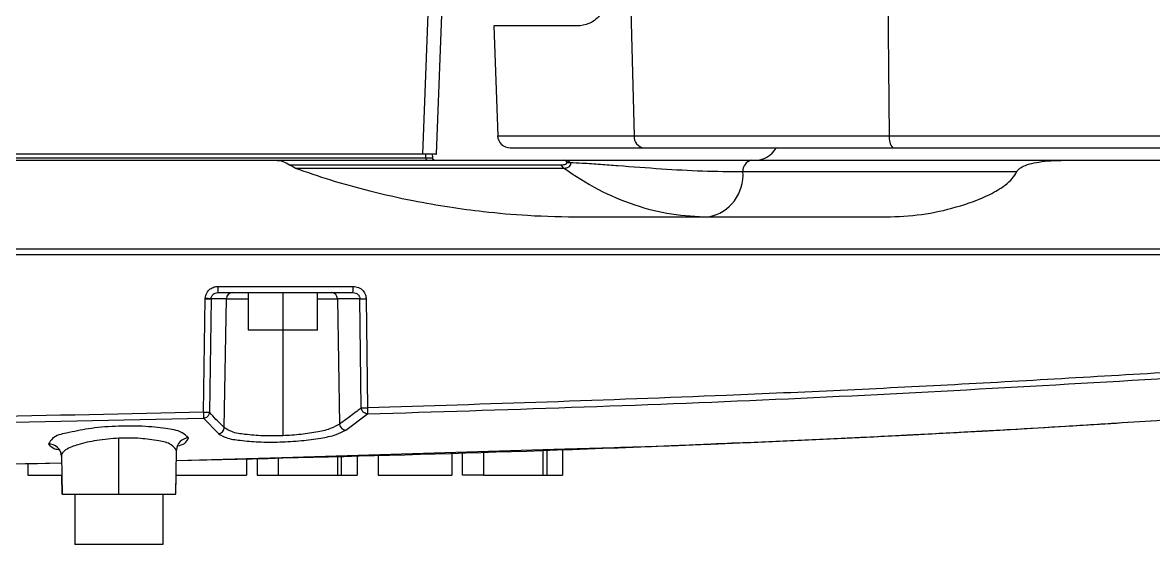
# Model space of a CAD drawing. Header units: millimetres. Extents: x -356 to 237, y 0 to 365.
# Drawn here: x 119.692 to 123.224, y 247.106 to 248.737 of the extents above; entities that cross this region are included whole.
import ezdxf

# ---------------------------------------------------------------- set-up
doc = ezdxf.new("R2010")
doc.units = ezdxf.units.MM

msp = doc.modelspace()

# ---------------------------------------------------------------- linework, layer by layer
at = {"color": 7, "linetype": 'Continuous', "lineweight": 25}
for p, q in [((120.9848, 248.3265), (121.051, 250.0824)), ((122.4001, 248.3836), (122.3885, 249.692)), ((121.5704, 249.5661), (121.6023, 248.3836)), ((121.164, 248.7275), (121.176, 248.3836)), ((121.4341, 248.7275), (121.164, 248.7275)), ((121.176, 248.3836), (121.6023, 248.3836)), ((121.6023, 248.3836), (122.4001, 248.3836)), ((122.4001, 248.3836), (123.3394, 248.3836)), ((121.2153, 248.3456), (121.6328, 248.3456)), ((121.6328, 248.3456), (122.4101, 248.3456)), ((122.4101, 248.3456), (123.3394, 248.3456)), ((117.0418, 248.3068), (120.4815, 248.3068)), ((120.9425, 248.3265), (119.5009, 248.3265)), ((119.5154, 248.3144), (120.9517, 248.3144)), ((120.4815, 248.3068), (121.3842, 248.3068)), ((120.9517, 248.3144), (120.9513, 248.3265)), ((120.9729, 248.3142), (120.9724, 248.3268)), ((121.3842, 248.3068), (121.9688, 248.3068)), ((121.9688, 248.3068), (122.9427, 248.3068)), ((122.9427, 248.3068), (123.436, 248.3068)), ((120.5434, 248.2825), (120.5256, 248.2924)), ((120.5256, 248.2924), (121.3736, 248.2924)), ((120.5434, 248.2825), (121.3825, 248.2825)), ((121.9421, 248.2714), (122.7978, 248.2714)), ((121.4396, 248.1296), (122.3894, 248.1296)), ((123.436, 248.0294), (117.0466, 248.0294)), ((123.4358, 248.0115), (117.0464, 248.0115)), ((120.3031, 247.9128), (120.7246, 247.9128)), ((120.3022, 247.8934), (120.7237, 247.8934)), ((120.3962, 247.8934), (120.3962, 247.7753)), ((120.5044, 247.8934), (120.5044, 247.7753)), ((120.6127, 247.7753), (120.6127, 247.8934)), ((120.2575, 247.5191), (120.2626, 247.8741)), ((120.2626, 247.8741), (120.2627, 247.876)), ((120.2808, 247.8741), (120.2758, 247.5191)), ((120.3289, 247.8741), (120.2808, 247.8741)), ((120.322, 247.4712), (120.3289, 247.8741)), ((120.3289, 247.8741), (120.3962, 247.8741)), ((120.6127, 247.8741), (120.6753, 247.8741)), ((120.7454, 247.8741), (120.6753, 247.8741)), ((120.6753, 247.8741), (120.6818, 247.4822)), ((120.7497, 247.5327), (120.7454, 247.8741)), ((120.7651, 247.8741), (120.7694, 247.5327)), ((120.5044, 247.7753), (120.3962, 247.7753)), ((120.6127, 247.7753), (120.5044, 247.7753)), ((120.5044, 247.7753), (120.5044, 247.4457)), ((117.7016, 247.4485), (120.2573, 247.5004)), ((120.2573, 247.5004), (120.3035, 247.4523)), ((120.7013, 247.4633), (120.7692, 247.514)), ((119.9926, 247.2635), (119.9926, 247.4378)), ((119.813, 247.3836), (119.8151, 247.2635)), ((119.813, 247.3836), (119.8132, 247.3819)), ((120.1701, 247.2635), (120.1725, 247.3988)), ((120.1725, 247.3988), (120.1723, 247.401)), ((121.3855, 247.4036), (120.5017, 247.3769)), ((120.8027, 247.383), (120.8027, 247.3226)), ((121.0331, 247.3899), (121.0331, 247.3226)), ((121.066, 247.3226), (121.066, 247.3909)), ((121.1319, 247.393), (121.1319, 247.3226)), ((121.317, 247.3991), (121.317, 247.3226)), ((121.3293, 247.3995), (121.3293, 247.3226)), ((121.3787, 247.4012), (121.3787, 247.3226)), ((119.8134, 247.3597), (119.3364, 247.3503)), ((119.7084, 247.3567), (119.7084, 247.3226)), ((120.5017, 247.3769), (120.1719, 247.367)), ((120.1719, 247.367), (120.1719, 247.367)), ((120.3913, 247.3721), (120.3913, 247.3226)), ((120.4242, 247.3729), (120.4242, 247.3226)), ((120.49, 247.3746), (120.49, 247.3226)), ((120.6752, 247.3795), (120.6752, 247.3226)), ((120.6875, 247.3798), (120.6875, 247.3226)), ((120.7369, 247.3812), (120.7369, 247.3226)), ((119.7084, 247.3226), (119.8141, 247.3226)), ((119.8151, 247.2635), (119.8141, 247.3226)), ((120.1701, 247.2635), (120.1712, 247.3226)), ((120.1712, 247.3226), (120.3913, 247.3226)), ((120.4242, 247.3226), (120.49, 247.3226)), ((120.49, 247.3226), (120.6752, 247.3226)), ((120.6752, 247.3226), (120.6875, 247.3226)), ((120.6875, 247.3226), (120.7369, 247.3226)), ((120.8027, 247.3226), (121.0331, 247.3226)), ((121.1319, 247.3226), (121.066, 247.3226)), ((121.1319, 247.3226), (121.317, 247.3226)), ((121.317, 247.3226), (121.3293, 247.3226)), ((121.3293, 247.3226), (121.3787, 247.3226)), ((119.8151, 247.2635), (119.9926, 247.2635)), ((119.8548, 247.2635), (119.8548, 247.106)), ((119.9926, 247.2635), (120.1701, 247.2635)), ((120.1304, 247.2635), (120.1304, 247.106)), ((120.1304, 247.106), (119.8548, 247.106))]:
    msp.add_line(p, q, dxfattribs=at)
at = {"color": 7, "linetype": 'Continuous', "lineweight": 25, "flags": 128}
msp.add_lwpolyline([(120.9425, 248.3265), (120.9797, 249.3133), (121.0087, 250.0828)], dxfattribs=at)
at = {"color": 7, "linetype": 'Continuous', "lineweight": 25}
for centre, radius, start, end in [((121.2153, 248.385), 0.0394, 181.9914, 270.0042), ((121.6377, 248.3807), 0.0354, 175.3191, 262.1143), ((122.4446, 248.375), 0.0454, 169.0827, 220.3843), ((121.9786, 248.3856), 0.0788, 270.0104, 328.8335), ((120.9587, 248.3137), 0.00699, 174.085, 260.1511), ((121.9755, 248.274), 0.0335, 101.5087, 184.4582), ((121.402, 248.309), 0.0329, 210.2517, 233.6088), ((121.3974, 248.3351), 0.0351, 261.0646, 278.9354), ((121.8085, 248.261), 0.134, 281.5141, 4.4534), ((120.2065, 247.908), 0.0968, 351.3415, 2.8242), ((120.6276, 247.908), 0.0972, 351.3791, 2.8143), ((120.3483, 247.874), 0.0195, 90.6536, 179.6391), ((120.6561, 247.8742), 0.0192, 359.5998, 88.5783), ((120.2717, 248.3023), 0.4283, 268.7787, 271.2213), ((120.2983, 248.3681), 0.4934, 265.8582, 267.9767), ((120.7553, 248.3864), 0.5124, 268.8976, 271.1024), ((120.7595, 248.0449), 0.5123, 268.8974, 271.1026), ((120.2667, 247.9477), 0.4287, 268.7795, 271.2205), ((120.3018, 247.4725), 0.0203, 274.8255, 356.338), ((120.7023, 247.4838), 0.0206, 184.572, 267.2071), ((119.7745, 247.3812), 0.0387, 1.0008, 92.907), ((120.2117, 247.3995), 0.0394, 92.0944, 177.7992)]:
    msp.add_arc(centre, radius, start, end, dxfattribs=at)
for points, knots in [([(121.5326, 248.885), (121.5326, 248.8738), (121.5325, 248.8519), (121.5261, 248.8206), (121.5158, 248.7928), (121.4988, 248.7638), (121.4733, 248.7354), (121.4462, 248.73), (121.4341, 248.7275)], [0, 0, 0, 0, 0.164617, 0.322654, 0.468642, 0.600206, 0.821089, 1, 1, 1, 1]), ([(120.4815, 248.3068), (120.4894, 248.3063), (120.5054, 248.3052), (120.5189, 248.2967), (120.5256, 248.2924)], [0, 0, 0, 0, 0.4996866, 1, 1, 1, 1]), ([(120.9843, 248.3265), (120.9844, 248.3265), (120.9866, 248.3265), (120.9715, 248.3265), (120.964, 248.3265), (120.9506, 248.3265), (120.9425, 248.3265)], [0, 0, 0, 0, 0.008073, 0.150393, 0.488002, 1, 1, 1, 1]), ([(120.9517, 248.3144), (120.9559, 248.3144), (120.9627, 248.3144), (120.9664, 248.3144), (120.9738, 248.3144), (120.9727, 248.3144), (120.9727, 248.3144)], [0, 0, 0, 0, 0.521778, 0.860048, 0.993146, 1, 1, 1, 1]), ([(120.9788, 248.3069), (120.9784, 248.307), (120.9777, 248.3074), (120.9764, 248.308), (120.9754, 248.3088), (120.9748, 248.3095), (120.9744, 248.3099), (120.9741, 248.3103), (120.9738, 248.3109), (120.9733, 248.3118), (120.973, 248.3129), (120.9729, 248.3139), (120.9729, 248.3144)], [0, 0, 0, 0, 0.109527, 0.250658, 0.408345, 0.487115, 0.526657, 0.565504, 0.64152, 0.716457, 0.861496, 1, 1, 1, 1]), ([(121.3842, 248.3068), (121.3843, 248.3068), (121.3845, 248.3068), (121.3847, 248.3068), (121.3847, 248.3068)], [0, 0, 0, 0, 0.6272, 1, 1, 1, 1]), ([(121.3919, 248.3004), (121.3918, 248.3006), (121.391, 248.3023), (121.389, 248.3056), (121.3857, 248.3064), (121.3842, 248.3068)], [0, 0, 0, 0, 0.066201, 0.562558, 1, 1, 1, 1]), ([(121.3842, 248.3068), (121.3874, 248.3065), (121.3941, 248.3057), (121.3998, 248.3022), (121.4029, 248.3004)], [0, 0, 0, 0, 0.4748571, 1, 1, 1, 1]), ([(122.7978, 248.2714), (122.7993, 248.2737), (122.8028, 248.2792), (122.8246, 248.2935), (122.8601, 248.3013), (122.8962, 248.3052), (122.9217, 248.3066), (122.9345, 248.3067), (122.9427, 248.3068)], [0, 0, 0, 0, 0.054443, 0.125986, 0.500233, 0.749977, 0.839823, 1, 1, 1, 1]), ([(120.5434, 248.2825), (120.58, 248.2699), (120.6568, 248.2434), (120.7798, 248.2094), (120.9039, 248.1814), (121.0225, 248.1607), (121.1417, 248.1449), (121.2799, 248.1324), (121.3828, 248.1306), (121.4396, 248.1296)], [0, 0, 0, 0, 0.127144, 0.266683, 0.418637, 0.54483, 0.661908, 0.813634, 1, 1, 1, 1]), ([(121.3736, 248.2924), (121.3778, 248.2926), (121.3838, 248.293), (121.3899, 248.2956), (121.3924, 248.2982), (121.3921, 248.2997), (121.3919, 248.3004)], [0, 0, 0, 0, 0.563802, 0.799182, 0.910596, 1, 1, 1, 1]), ([(121.3825, 248.2825), (121.3859, 248.2827), (121.3921, 248.2831), (121.4001, 248.2868), (121.4042, 248.2922), (121.4045, 248.2971), (121.4034, 248.2993), (121.4029, 248.3004)], [0, 0, 0, 0, 0.304517, 0.565109, 0.784458, 0.887829, 1, 1, 1, 1]), ([(121.3825, 248.2825), (121.4181, 248.2589), (121.4877, 248.2128), (121.6019, 248.1654), (121.7179, 248.1351), (121.7964, 248.1315), (121.8352, 248.1296)], [0, 0, 0, 0, 0.26299, 0.515564, 0.760268, 1, 1, 1, 1]), ([(121.4029, 248.3004), (121.4154, 248.2997), (121.4468, 248.298), (121.4964, 248.2945), (121.5789, 248.2884), (121.685, 248.2803), (121.8152, 248.2728), (121.9001, 248.2719), (121.9421, 248.2714)], [0, 0, 0, 0, 0.0695452, 0.1751095, 0.2761568, 0.528605, 0.7666449, 1, 1, 1, 1]), ([(122.3894, 248.1296), (122.4265, 248.1313), (122.5005, 248.1346), (122.6096, 248.1588), (122.6977, 248.1898), (122.7551, 248.2234), (122.784, 248.2479), (122.7935, 248.2642), (122.7978, 248.2714)], [0, 0, 0, 0, 0.249331, 0.497773, 0.74865, 0.87388, 0.944154, 1, 1, 1, 1]), ([(120.2627, 247.876), (120.2637, 247.8814), (120.2658, 247.8924), (120.2768, 247.9046), (120.2899, 247.9116), (120.2988, 247.9124), (120.3031, 247.9128)], [0, 0, 0, 0, 0.267787, 0.556111, 0.784372, 1, 1, 1, 1]), ([(120.7246, 247.9128), (120.7303, 247.9121), (120.7421, 247.9107), (120.7556, 247.9004), (120.7636, 247.8873), (120.7646, 247.8784), (120.7651, 247.8741)], [0, 0, 0, 0, 0.275556, 0.566862, 0.791471, 1, 1, 1, 1]), ([(120.2809, 247.8751), (120.281, 247.8762), (120.2813, 247.8786), (120.2827, 247.8821), (120.2847, 247.8854), (120.2881, 247.8889), (120.2938, 247.8925), (120.2991, 247.8931), (120.3022, 247.8934)], [0, 0, 0, 0, 0.115508, 0.234912, 0.358728, 0.487578, 0.707268, 1, 1, 1, 1]), ([(120.7237, 247.8934), (120.7268, 247.8931), (120.7324, 247.8924), (120.7384, 247.8886), (120.7419, 247.8849), (120.7439, 247.8814), (120.7451, 247.8778), (120.7453, 247.8753), (120.7454, 247.8741)], [0, 0, 0, 0, 0.29596, 0.516492, 0.644475, 0.767224, 0.885422, 1, 1, 1, 1]), ([(120.2808, 247.8741), (120.2809, 247.8743), (120.2809, 247.8746), (120.2809, 247.8749), (120.2809, 247.8751)], [0, 0, 0, 0, 0.559526, 1, 1, 1, 1]), ([(123.3167, 247.6463), (123.0791, 247.6322), (122.604, 247.6038), (121.7549, 247.5641), (121.1432, 247.5446), (120.7694, 247.5327)], [0, 0, 0, 0, 0.280011, 0.560011, 1, 1, 1, 1]), ([(120.7692, 247.514), (121.1941, 247.5273), (122.044, 247.5539), (122.8928, 247.6036), (123.3173, 247.6284)], [0, 0, 0, 0, 0.499942, 1, 1, 1, 1]), ([(124.619, 247.6075), (124.6149, 247.607), (124.6007, 247.6056), (124.5713, 247.6027), (124.5258, 247.5981), (124.4649, 247.5922), (124.3896, 247.585), (124.3009, 247.5767), (124.1998, 247.5675), (124.0876, 247.5576), (123.9659, 247.5473), (123.8361, 247.5366), (123.7001, 247.5259), (123.5595, 247.5154), (123.416, 247.505), (123.2715, 247.4951), (123.116, 247.4849), (122.9517, 247.4746), (122.7761, 247.4643), (122.5989, 247.4545), (122.4189, 247.4451), (122.2377, 247.4362), (122.0568, 247.4279), (121.8758, 247.4202), (121.6521, 247.4108), (121.4886, 247.4064), (121.3855, 247.4036)], [0, 0, 0, 0, 0.003884, 0.013199, 0.027357, 0.04624, 0.069796, 0.097343, 0.128737, 0.163811, 0.201564, 0.241844, 0.284322, 0.327879, 0.372394, 0.417493, 0.461982, 0.516649, 0.569896, 0.624812, 0.680924, 0.736825, 0.792714, 0.848602, 0.904488, 1, 1, 1, 1]), ([(124.6154, 247.6069), (124.6113, 247.6065), (124.5972, 247.6051), (124.568, 247.6022), (124.5227, 247.5977), (124.4622, 247.5918), (124.3872, 247.5847), (124.2989, 247.5764), (124.1981, 247.5673), (124.0863, 247.5574), (123.9648, 247.5471), (123.8354, 247.5365), (123.6996, 247.5259), (123.5592, 247.5153), (123.4159, 247.505), (123.2716, 247.4951), (123.1279, 247.4856), (122.9866, 247.4768), (122.8469, 247.4684), (122.7064, 247.4604), (122.5635, 247.4526), (122.4188, 247.4452), (122.314, 247.4398), (122.2576, 247.4373), (122.2495, 247.437)], [0, 0, 0, 0, 0.005259, 0.0179, 0.037134, 0.062799, 0.094835, 0.132313, 0.17505, 0.222817, 0.274253, 0.329156, 0.387071, 0.446476, 0.5072, 0.568735, 0.629452, 0.689284, 0.747722, 0.806483, 0.867273, 0.928613, 0.989731, 1, 1, 1, 1]), ([(120.7497, 247.5327), (120.7371, 247.5228), (120.715, 247.5054), (120.6919, 247.4892), (120.6818, 247.4822)], [0, 0, 0, 0, 0.565505, 1, 1, 1, 1]), ([(120.7692, 247.514), (120.7666, 247.5144), (120.7611, 247.5153), (120.7548, 247.5203), (120.7509, 247.5264), (120.7501, 247.5307), (120.7497, 247.5327)], [0, 0, 0, 0, 0.2665, 0.560315, 0.789746, 1, 1, 1, 1]), ([(120.7694, 247.5327), (120.7694, 247.5304), (120.7695, 247.526), (120.7695, 247.5205), (120.7695, 247.5165), (120.7693, 247.5146), (120.7692, 247.514)], [0, 0, 0, 0, 0.3658137, 0.6985206, 0.8898934, 1, 1, 1, 1]), ([(120.2575, 247.5191), (119.7805, 247.5089), (118.9286, 247.4907), (118.0767, 247.4741), (117.7019, 247.4668)], [0, 0, 0, 0, 0.5600011, 1, 1, 1, 1]), ([(120.2573, 247.5004), (120.2574, 247.5014), (120.2576, 247.5041), (120.2576, 247.5086), (120.2576, 247.5138), (120.2576, 247.5173), (120.2575, 247.5191)], [0, 0, 0, 0, 0.1569559, 0.4375058, 0.7139622, 1, 1, 1, 1]), ([(120.2758, 247.5191), (120.2753, 247.5166), (120.2743, 247.5113), (120.2694, 247.5053), (120.2634, 247.5015), (120.2593, 247.5008), (120.2573, 247.5004)], [0, 0, 0, 0, 0.268869, 0.560974, 0.788918, 1, 1, 1, 1]), ([(120.322, 247.4712), (120.3132, 247.4795), (120.297, 247.4947), (120.2824, 247.5115), (120.2758, 247.5191)], [0, 0, 0, 0, 0.5447, 1, 1, 1, 1]), ([(120.2102, 247.4389), (120.2037, 247.4449), (120.1843, 247.463), (120.1447, 247.4671), (120.1036, 247.473), (120.0649, 247.4755), (120.0234, 247.4764), (119.9672, 247.4749), (119.901, 247.4696), (119.8378, 247.4553), (119.7886, 247.446), (119.7764, 247.4261), (119.7726, 247.4199)], [0, 0, 0, 0, 0.057026, 0.170499, 0.246059, 0.331507, 0.423085, 0.517362, 0.699755, 0.851731, 0.953403, 1, 1, 1, 1]), ([(120.3035, 247.4523), (120.3114, 247.4478), (120.3323, 247.4361), (120.376, 247.4305), (120.4317, 247.4256), (120.4959, 247.4258), (120.5608, 247.4293), (120.6194, 247.4372), (120.6668, 247.4461), (120.6914, 247.4584), (120.7013, 247.4633)], [0, 0, 0, 0, 0.066879, 0.175587, 0.318661, 0.48179, 0.647446, 0.798016, 0.918715, 1, 1, 1, 1]), ([(120.5044, 247.4457), (120.4835, 247.4452), (120.4441, 247.4443), (120.3911, 247.449), (120.3492, 247.4546), (120.3295, 247.4666), (120.322, 247.4712)], [0, 0, 0, 0, 0.3352588, 0.6323441, 0.8592425, 1, 1, 1, 1]), ([(120.6818, 247.4822), (120.6733, 247.4774), (120.6525, 247.4658), (120.6112, 247.4568), (120.5607, 247.4489), (120.5236, 247.4468), (120.5044, 247.4457)], [0, 0, 0, 0, 0.159155, 0.391076, 0.685689, 1, 1, 1, 1]), ([(119.7726, 247.4199), (119.7789, 247.414), (119.789, 247.4044), (119.8026, 247.4029), (119.8077, 247.4023)], [0, 0, 0, 0, 0.620681, 1, 1, 1, 1]), ([(119.9926, 247.4378), (119.9811, 247.4371), (119.9579, 247.4357), (119.9151, 247.4301), (119.8702, 247.4205), (119.8331, 247.4071), (119.8157, 247.3935), (119.8131, 247.3862), (119.813, 247.3843), (119.813, 247.3836)], [0, 0, 0, 0, 0.178157, 0.358892, 0.666837, 0.882849, 0.970581, 0.989921, 1, 1, 1, 1]), ([(120.1723, 247.401), (120.1673, 247.4069), (120.1534, 247.4235), (120.111, 247.4309), (120.0572, 247.4391), (120.0152, 247.4383), (119.9926, 247.4378)], [0, 0, 0, 0, 0.119612, 0.336937, 0.643904, 1, 1, 1, 1]), ([(121.9583, 247.4243), (121.8705, 247.4204), (121.2753, 247.394), (120.6797, 247.3794), (120.1719, 247.367)], [0, 0, 0, 0, 0.147521, 1, 1, 1, 1]), ([(120.1755, 247.4145), (120.1837, 247.416), (120.1992, 247.4187), (120.2067, 247.4325), (120.2102, 247.4389)], [0, 0, 0, 0, 0.530305, 1, 1, 1, 1]), ([(119.8116, 247.3925), (119.812, 247.3922), (119.8131, 247.3913), (119.8146, 247.3912), (119.8155, 247.3912)], [0, 0, 0, 0, 0.360776, 1, 1, 1, 1]), ([(119.8134, 247.3597), (119.4109, 247.3518), (118.4938, 247.3339), (117.5768, 247.3148), (117.0622, 247.3042)], [0, 0, 0, 0, 0.438881, 1, 1, 1, 1])]:
    msp.add_open_spline(points, degree=3, knots=knots, dxfattribs=at)

doc.saveas('drawing.dxf')
